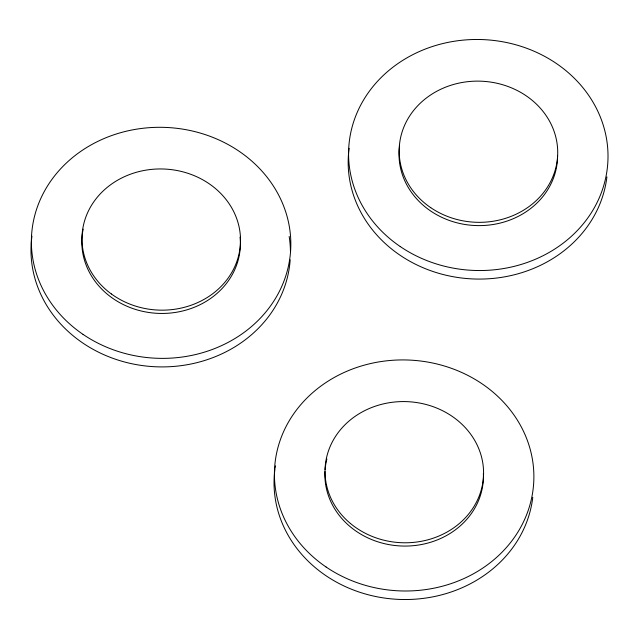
<?xml version="1.0" encoding="UTF-8"?>
<svg xmlns="http://www.w3.org/2000/svg" width="639" height="639" viewBox="0 0 639 639"><rect width="100%" height="100%" fill="white"/><g stroke="black" fill="none" stroke-linecap="round" stroke-linejoin="round"><path stroke-width="0.96" d="M606.906 176.883A129.757 115.507 2.6 0 1 463.203 278.189A129.757 115.507 2.6 0 1 349.134 148.28M290.178 259.865A129.757 115.507 2.6 0 1 148.735 366.299A129.757 115.507 2.6 0 1 31.95 236.111M289.171 236.47A129.757 115.507 2.6 0 1 290.425 251.063M532.774 497.334A129.757 115.507 2.6 0 1 389.071 598.639A129.757 115.507 2.6 0 1 275.002 468.73M275.137 467.772A129.757 115.507 2.6 0 1 275.441 465.855M557.567 155.612A79.292 70.586 2.6 0 1 473.539 225.439A79.292 70.586 2.6 0 1 399.599 145.684M483.372 473.563A79.292 70.586 2.6 0 1 403.856 546.065A79.292 70.586 2.6 0 1 324.955 471.542M325.083 469.593A79.292 70.586 2.6 0 1 326.864 459.026M240.048 237.181A79.292 70.586 2.6 0 1 157.378 313.334A79.292 70.586 2.6 0 1 83.174 229.145M400.246 246.558A129.757 115.507 2.6 0 0 607.05 170.27A129.757 115.507 2.6 0 0 427.571 48.197A129.757 115.507 2.6 0 0 400.246 246.558M83.054 334.389A129.757 115.507 2.6 0 0 289.866 258.1A129.757 115.507 2.6 0 0 110.379 136.027A129.757 115.507 2.6 0 0 83.054 334.389M326.114 567.017A129.757 115.507 2.6 0 0 532.918 490.72A129.757 115.507 2.6 0 0 353.431 368.647A129.757 115.507 2.6 0 0 326.114 567.017M111.346 293.948A79.292 70.586 2.6 0 0 239.545 251.359A79.292 70.586 2.6 0 0 132.856 173.369A79.292 70.586 2.6 0 0 111.346 293.948M350.38 523.429A79.292 70.586 2.6 0 0 481.59 488.619A79.292 70.586 2.6 0 0 380.932 404.495A79.292 70.586 2.6 0 0 350.38 523.429M430.742 207.675A79.292 70.586 2.6 0 0 557.128 161.052A79.292 70.586 2.6 0 0 447.444 86.457A79.292 70.586 2.6 0 0 430.742 207.675"/></g></svg>
